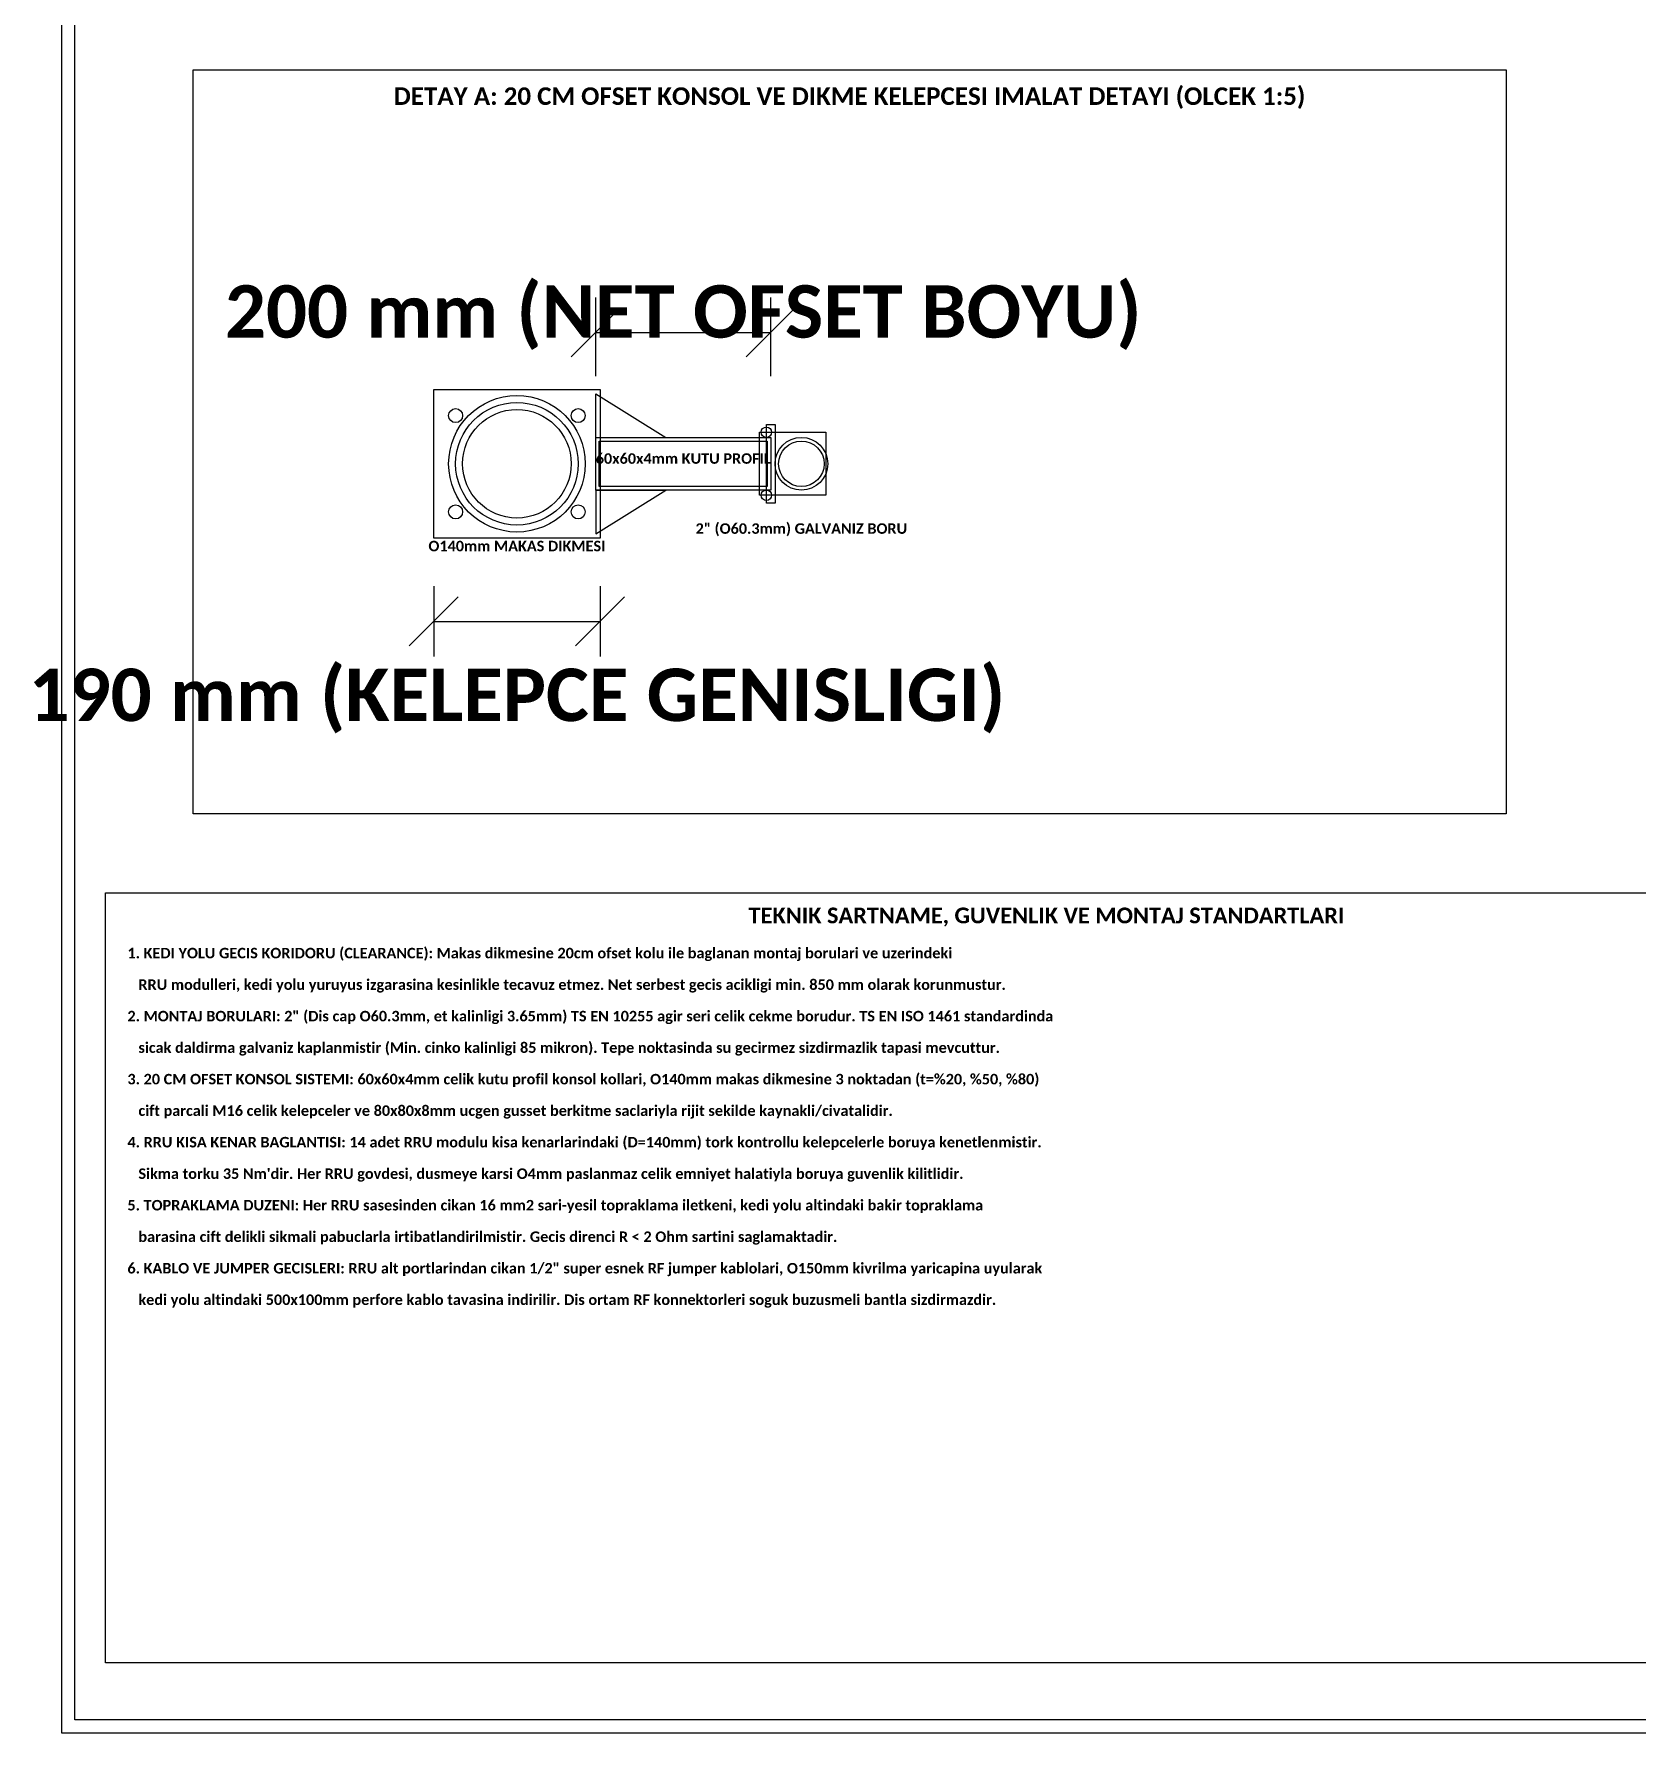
# Model space of a CAD drawing. Header units: millimetres. Extents: x -2532 to 2500, y -1000 to 4553.
# Drawn here: x -2532 to -700, y -1000 to 941 of the extents above; entities that cross this region are included whole.
import ezdxf
from ezdxf.enums import TextEntityAlignment as Align

# ---------------------------------------------------------------- set-up
doc = ezdxf.new("R2010")
doc.units = ezdxf.units.MM
for name, color, linetype in [('CELIK_KIRIS_KOLON', 9, 'CONTINUOUS'), ('METIN_BILGI', 7, 'CONTINUOUS'), ('MONTAJ_BORULARI', 2, 'CONTINUOUS'), ('OLCULER', 1, 'CONTINUOUS')]:
    doc.layers.add(name, color=color, linetype=linetype)
doc.styles.get("Standard").update_dxf_attribs({"font": 'calibrib.ttf'})

msp = doc.modelspace()

# ---------------------------------------------------------------- linework, layer by layer
at = {"layer": 'CELIK_KIRIS_KOLON'}
for radius in [70, 62]:
    msp.add_circle((-1980, 450), radius, dxfattribs=at)
at = {"layer": 'METIN_BILGI'}
for points in [[(-2500, -1000), (-2500, 3200), (2500, 3200), (2500, -1000)], [(-2485, -985), (-2485, 3185), (2485, 3185), (2485, -985)], [(-2350, 50), (-2350, 900), (-850, 900), (-850, 50)], [(-2450, -920), (-2450, -40), (-300, -40), (-300, -920)]]:
    msp.add_lwpolyline(points, close=True, dxfattribs=at)
at = {"layer": 'MONTAJ_BORULARI'}
for p, q in [((-1890, 480), (-1890, 530)), ((-1890, 530), (-1810, 480)), ((-1890, 480), (-1810, 480)), ((-1890, 420), (-1810, 420)), ((-1890, 420), (-1890, 370)), ((-1890, 370), (-1810, 420))]:
    msp.add_line(p, q, dxfattribs=at)
for points in [[(-2075, 365), (-2075, 535), (-1885, 535), (-1885, 365)], [(-1703, 414), (-1703, 486), (-1627, 486), (-1627, 414)], [(-1695, 405), (-1695, 495), (-1685, 495), (-1685, 405)], [(-1890, 420), (-1890, 480), (-1690, 480), (-1690, 420)], [(-1886, 424), (-1886, 476), (-1694, 476), (-1694, 424)]]:
    msp.add_lwpolyline(points, close=True, dxfattribs=at)
for centre, radius in [((-1980, 450), 78), ((-2050, 505), 8), ((-1910, 505), 8), ((-1695, 486), 6), ((-1655, 450), 30.15), ((-1655, 450), 26), ((-1695, 414), 6), ((-2050, 395), 8), ((-1910, 395), 8)]:
    msp.add_circle(centre, radius, dxfattribs=at)
at = {"layer": 'OLCULER'}
for p, q in [((-1918, 572), (-1862, 628)), ((-1890, 550), (-1890, 640)), ((-1718, 572), (-1662, 628)), ((-1690, 550), (-1690, 640)), ((-1890, 600), (-1690, 600)), ((-2103, 242), (-2047, 298)), ((-2075, 310), (-2075, 230)), ((-1913, 242), (-1857, 298)), ((-1885, 310), (-1885, 230)), ((-2075, 270), (-1885, 270))]:
    msp.add_line(p, q, dxfattribs=at)

# ---------------------------------------------------------------- texts
at = {"layer": 'METIN_BILGI'}
for s, height, p in [('DETAY A: 20 CM OFSET KONSOL VE DIKME KELEPCESI IMALAT DETAYI (OLCEK 1:5)', 20, (-1600, 860)), ('60x60x4mm KUTU PROFIL', 12, (-1790, 450)), ('2" (O60.3mm) GALVANIZ BORU', 12, (-1655, 370)), ('O140mm MAKAS DIKMESI', 12, (-1980, 350)), ('TEKNIK SARTNAME, GUVENLIK VE MONTAJ STANDARTLARI', 18, (-1375, -75))]:
    msp.add_text(s, height=height, dxfattribs=at).set_placement(p, align=Align.CENTER)
for s, p in [('1. KEDI YOLU GECIS KORIDORU (CLEARANCE): Makas dikmesine 20cm ofset kolu ile baglanan montaj borulari ve uzerindeki', (-2425, -115)), ('   RRU modulleri, kedi yolu yuruyus izgarasina kesinlikle tecavuz etmez. Net serbest gecis acikligi min. 850 mm olarak korunmustur.', (-2425, -151)), ('2. MONTAJ BORULARI: 2" (Dis cap O60.3mm, et kalinligi 3.65mm) TS EN 10255 agir seri celik cekme borudur. TS EN ISO 1461 standardinda', (-2425, -187)), ('   sicak daldirma galvaniz kaplanmistir (Min. cinko kalinligi 85 mikron). Tepe noktasinda su gecirmez sizdirmazlik tapasi mevcuttur.', (-2425, -223)), ('3. 20 CM OFSET KONSOL SISTEMI: 60x60x4mm celik kutu profil konsol kollari, O140mm makas dikmesine 3 noktadan (t=%20, %50, %80)', (-2425, -259)), ('   cift parcali M16 celik kelepceler ve 80x80x8mm ucgen gusset berkitme saclariyla rijit sekilde kaynakli/civatalidir.', (-2425, -295)), ('4. RRU KISA KENAR BAGLANTISI: 14 adet RRU modulu kisa kenarlarindaki (D=140mm) tork kontrollu kelepcelerle boruya kenetlenmistir.', (-2425, -331)), ("   Sikma torku 35 Nm'dir. Her RRU govdesi, dusmeye karsi O4mm paslanmaz celik emniyet halatiyla boruya guvenlik kilitlidir.", (-2425, -367)), ('5. TOPRAKLAMA DUZENI: Her RRU sasesinden cikan 16 mm2 sari-yesil topraklama iletkeni, kedi yolu altindaki bakir topraklama', (-2425, -403)), ('   barasina cift delikli sikmali pabuclarla irtibatlandirilmistir. Gecis direnci R < 2 Ohm sartini saglamaktadir.', (-2425, -439)), ('6. KABLO VE JUMPER GECISLERI: RRU alt portlarindan cikan 1/2" super esnek RF jumper kablolari, O150mm kivrilma yaricapina uyularak', (-2425, -475)), ('   kedi yolu altindaki 500x100mm perfore kablo tavasina indirilir. Dis ortam RF konnektorleri soguk buzusmeli bantla sizdirmazdir.', (-2425, -511))]:
    msp.add_text(s, height=12, dxfattribs=at).set_placement(p)
at = {"layer": 'OLCULER'}
for s, p in [('200 mm (NET OFSET BOYU)', (-1790, 624)), ('190 mm (KELEPCE GENISLIGI)', (-1980, 186))]:
    msp.add_text(s, height=60, dxfattribs=at).set_placement(p, align=Align.MIDDLE_CENTER)

doc.saveas('drawing.dxf')
